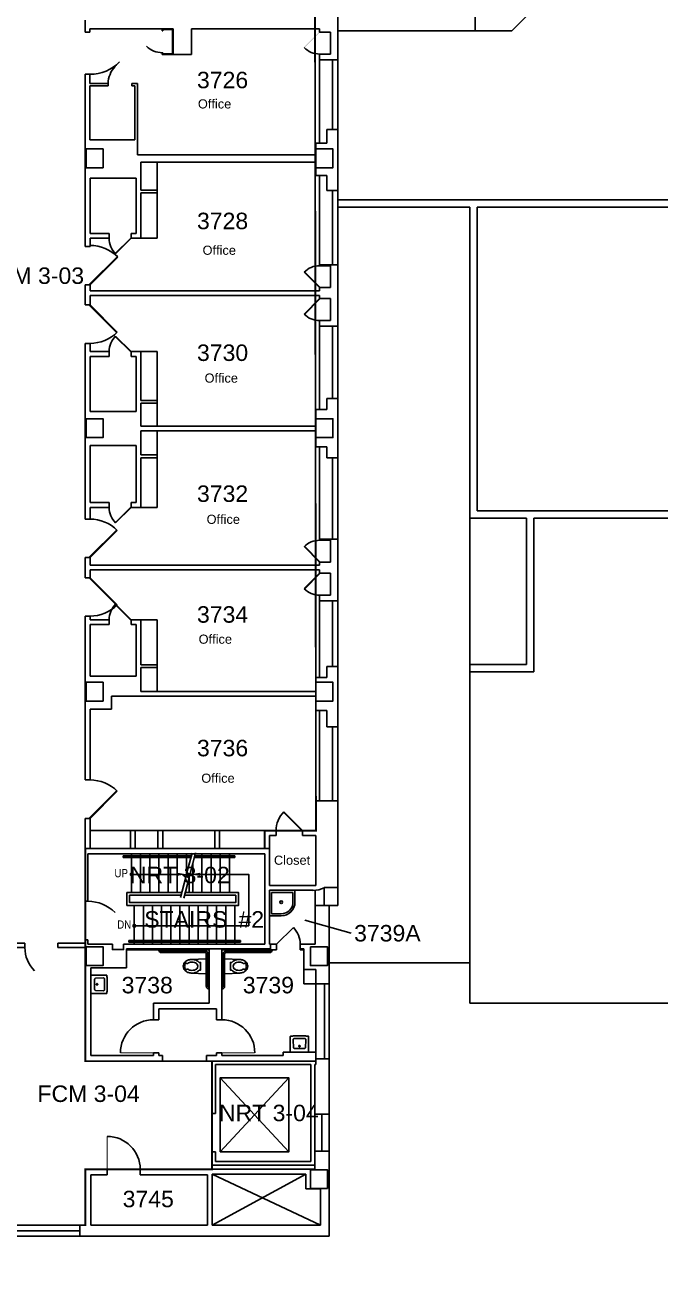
# Model space of a CAD drawing. Extents: x 1081 to 4588, y -1365 to 3210.
# Drawn here: x 1997 to 2691, y 798 to 2158 of the extents above; entities that cross this region are included whole.
import ezdxf

# ---------------------------------------------------------------- set-up
doc = ezdxf.new("R2010")
doc.units = 0
doc.header["$LTSCALE"] = 96
doc.header["$MEASUREMENT"] = 0
doc.layers.get('0').update_dxf_attribs({"linetype": 'CONTINUOUS'})
for name, color, linetype in [('A-ANNO-RNUM', 4, 'CONTINUOUS'), ('A-ANNO-TEXT', 4, 'CONTINUOUS'), ('A-ANNO-TEXT-CTC', 181, 'CONTINUOUS'), ('A-DOOR', 2, 'CONTINUOUS'), ('A-FLOR-CASE', 3, 'CONTINUOUS'), ('A-FLOR-SHFT', 1, 'CONTINUOUS'), ('A-FLOR-STRS', 2, 'CONTINUOUS'), ('A-GLAZ', 2, 'CONTINUOUS'), ('A-P-FIXT', 2, 'CONTINUOUS'), ('A-ROOF-EXST', 8, 'CONTINUOUS'), ('A-WALL-FULL', 6, 'CONTINUOUS'), ('A-WALL-SILL', 1, 'CONTINUOUS'), ('S-COLS', 5, 'CONTINUOUS')]:
    doc.layers.add(name, color=color, linetype=linetype)
doc.layers.add('A-AREA', color=203, linetype='CONTINUOUS', plot=False)
doc.layers.add('DEF', color=31, linetype='CONTINUOUS', plot=False)
doc.styles.add('ARIAL', font='arial.ttf')
doc.styles.get("Standard").update_dxf_attribs({"font": 'arial.ttf'})

# ---------------------------------------------------------------- blocks, each defined once
blk = doc.blocks.new('DOOR-E')
at = {"const_width": 0.001}
blk.add_lwpolyline([(0, 0), (-0.707, 0.707)], dxfattribs=at)
blk.add_arc((0, 0), 1, 135, 180)

msp = doc.modelspace()

# ---------------------------------------------------------------- linework, layer by layer
at = {"layer": 'A-ANNO-TEXT'}
msp.add_line((2163.1, 1230.1), (2114.2, 1230.1), dxfattribs=at)
at = {"layer": 'A-ANNO-TEXT', "const_width": 1.66}
for points in [[(2113.6, 1231.5, 1), (2113.6, 1228.7, 1)], [(2116.5, 1175.3, 1), (2116.5, 1172.4, 1)]]:
    msp.add_lwpolyline(points, format="xyb", close=True, dxfattribs=at)
at = {"layer": 'A-ANNO-TEXT'}
msp.add_lwpolyline([(2188.6, 1230.1), (2241.5, 1230.1), (2241.5, 1173.9), (2117.2, 1173.9)], dxfattribs=at)
for points in [[(2162.5, 1228.4), (2162.5, 1232), (2173.3, 1230.2)], [(2188.6, 1228.3), (2188.6, 1231.9), (2177.8, 1230.1)]]:
    msp.add_solid(points, dxfattribs=at)
at = {"layer": 'A-ANNO-TEXT-CTC'}
msp.add_line((2353.5, 1165.9), (2302.8, 1180.1), dxfattribs=at)
at = {"layer": 'A-AREA', "const_width": 2}
msp.add_lwpolyline([(1711, 2533.3), (1759, 2533.3), (1759, 2539.3), (2063, 2539.3), (2063, 2418.6), (2313.7, 2418.6), (2315, 1277.9), (2258.9, 1277.9), (2258.9, 1258.3), (2063, 1258.3), (2063, 1026), (2201.5, 1026), (2201.5, 907.8), (2063, 907.8), (2063, 846.7), (1911, 846.7), (1911, 798.7), (1711, 798.7), (1711, 2533.3)], dxfattribs=at)
at = {"layer": 'A-DOOR'}
for p, q in [((2112.6, 1925.4), (2095.7, 1908.4)), ((2113, 1925.1), (2096, 1908.1)), ((2067.6, 1874.9), (2098, 1905.4)), ((2068.2, 1874.3), (2098.7, 1904.7)), ((2319, 1871.2), (2302, 1888.2)), ((2319.4, 1871.6), (2302.4, 1888.6)), ((2067.6, 1851.7), (2097.3, 1822)), ((2068.2, 1852.3), (2097.9, 1822.6)), ((2319, 1859.2), (2302, 1842.3)), ((2319.4, 1858.9), (2302.4, 1841.9)), ((2112.6, 1801), (2095.7, 1817.9)), ((2113, 1801.3), (2096, 1818.3)), ((2112.6, 1631.4), (2095.7, 1614.4)), ((2113, 1631.1), (2096, 1614.1)), ((2067.6, 1576.9), (2097.3, 1606.6)), ((2068.2, 1576.3), (2097.9, 1606)), ((2319, 1571.2), (2302, 1588.2)), ((2319.4, 1571.6), (2302.4, 1588.6)), ((2067.6, 1553.7), (2097.3, 1524)), ((2068.2, 1554.3), (2097.9, 1524.6)), ((2319, 1559.2), (2302, 1542.3)), ((2319.4, 1558.9), (2302.4, 1541.9)), ((2112.6, 1508), (2095.7, 1524.9)), ((2113, 1508.3), (2096, 1525.3)), ((2067.6, 1291.9), (2097.3, 1321.6)), ((2068.2, 1291.3), (2097.9, 1321)), ((2299.9, 1277.5), (2279.4, 1298)), ((2300.4, 1277.9), (2279.9, 1298.4)), ((2271.9, 1153.7), (2290.3, 1172.1))]:
    msp.add_line(p, q, dxfattribs=at)
at = {"layer": 'A-DOOR', "const_width": 1}
for points in [[(2137.4, 1035.2), (2101.4, 1035.2)], [(2212.2, 1035.2), (2248.2, 1035.2)], [(2087, 907.8), (2087, 943.8)]]:
    msp.add_lwpolyline(points, dxfattribs=at)
at = {"layer": 'A-DOOR'}
for centre, radius, start, end in [((2113, 1925.1), 24, 180, 225), ((2068.2, 1874.3), 43, 45, 90), ((2319, 1871.2), 24, 90, 135), ((2319, 1859.2), 24, 225, 270), ((2068.2, 1852.3), 42, 270, 315), ((2113, 1801.3), 24, 135, 180), ((2113, 1631.1), 24, 180, 225), ((2068.2, 1576.3), 42, 45, 90), ((2319, 1571.2), 24, 90, 135), ((2319, 1559.2), 24, 225, 270), ((2068.2, 1554.3), 42, 270, 315), ((2113, 1508.3), 24, 135, 180), ((2068.2, 1291.3), 42, 45, 90), ((2300.4, 1277.9), 29, 135, 180), ((2271.9, 1153.7), 26, 0, 45), ((2137.4, 1035.2), 36, 90, 180), ((2212.2, 1035.2), 36, 0, 90), ((2087, 907.8), 36, 0, 90)]:
    msp.add_arc(centre, radius, start, end, dxfattribs=at)
at = {"layer": 'A-FLOR-CASE'}
for p, q in [((2147, 2153.9), (2147, 2151.9)), ((2147.8, 2151.9), (2147, 2151.9)), ((2158.3, 2153.2), (2147.8, 2153.2)), ((2147.8, 2153.2), (2147.8, 2151.9)), ((2158.3, 2126.7), (2158.3, 2153.2)), ((2147, 2127.9), (2147.8, 2127.9)), ((2147, 2127.9), (2147, 2125.9)), ((2147, 2125.9), (2159, 2125.9)), ((2147.8, 2127.9), (2147.8, 2126.7)), ((2147.8, 2126.7), (2158.3, 2126.7)), ((2141.6, 1977.7), (2141.6, 2008.7)), ((2141.6, 1974.7), (2141.6, 1925.1)), ((2141.6, 1925.1), (2123.6, 1925.1)), ((2123.6, 1801.3), (2141.6, 1801.3)), ((2141.6, 1747.9), (2141.6, 1801.3)), ((2141.6, 1744.9), (2141.6, 1719.9)), ((2141.6, 1688.4), (2141.6, 1714.7)), ((2141.6, 1685.4), (2141.6, 1631.1)), ((2123.6, 1631.1), (2141.6, 1631.1)), ((2141.6, 1508.3), (2123.6, 1508.3)), ((2141.6, 1459.2), (2141.6, 1508.3)), ((2141.6, 1456.2), (2141.6, 1429.9)), ((2112.4, 1277.9), (2068.2, 1277.9)), ((2142.4, 1277.9), (2117.6, 1277.9)), ((2204.4, 1277.9), (2147.6, 1277.9)), ((2258.9, 1277.9), (2209.6, 1277.9))]:
    msp.add_line(p, q, dxfattribs=at)
at = {"layer": 'A-FLOR-SHFT'}
for p, q in [((2210.5, 1007.8), (2285.2, 926.8)), ((2210.5, 926.8), (2285.2, 1007.8))]:
    msp.add_line(p, q, dxfattribs=at)
msp.add_lwpolyline([(2210.5, 926.8), (2285.2, 926.8), (2285.2, 1007.8), (2210.5, 1007.8)], close=True, dxfattribs=at)
for points in [[(2303.8, 902.5), (2201.6, 846.7)], [(2201.6, 902.5), (2319.8, 846.7)]]:
    msp.add_lwpolyline(points, dxfattribs=at)
at = {"layer": 'A-FLOR-STRS'}
for p, q in [((2113.4, 1252.4), (2113.4, 1250.4)), ((2123.4, 1252.4), (2123.4, 1250.4)), ((2133.4, 1252.4), (2133.4, 1250.4)), ((2143.4, 1252.4), (2143.4, 1250.4)), ((2153.4, 1252.4), (2153.4, 1250.4)), ((2163.4, 1252.4), (2163.4, 1250.4)), ((2173.4, 1252.4), (2173.4, 1250.4)), ((2190.4, 1252.4), (2190.4, 1250.4)), ((2200.4, 1252.4), (2200.4, 1250.4)), ((2210.4, 1252.4), (2210.4, 1250.4)), ((2220.4, 1252.4), (2220.4, 1250.4)), ((2104.4, 1250.4), (2179, 1250.4)), ((2104.4, 1248.4), (2104.4, 1250.4)), ((2104.4, 1248.4), (2178.4, 1248.4)), ((2113.4, 1248.4), (2113.4, 1210.2)), ((2123.4, 1248.4), (2123.4, 1210.2)), ((2133.4, 1248.4), (2133.4, 1210.2)), ((2143.4, 1248.4), (2143.4, 1210.2)), ((2153.4, 1248.4), (2153.4, 1210.2)), ((2163.4, 1248.4), (2163.4, 1210.2)), ((2173.4, 1248.4), (2173.4, 1229.5)), ((2180.4, 1241.7), (2180.4, 1210.2)), ((2182.1, 1248.4), (2226.4, 1248.4)), ((2182.7, 1250.4), (2226.4, 1250.4)), ((2190.4, 1248.4), (2190.4, 1210.2)), ((2200.4, 1248.4), (2200.4, 1210.2)), ((2210.4, 1248.4), (2210.4, 1210.2)), ((2220.4, 1248.4), (2220.4, 1210.2)), ((2226.4, 1248.4), (2226.4, 1250.4)), ((2176.4, 1228.6), (2176.4, 1210.2)), ((2116.4, 1196.2), (2116.4, 1157.9)), ((2126.4, 1196.2), (2126.4, 1157.9)), ((2136.4, 1196.2), (2136.4, 1157.9)), ((2146.4, 1196.2), (2146.4, 1157.9)), ((2156.4, 1196.2), (2156.4, 1157.9)), ((2166.4, 1196.2), (2166.4, 1157.9)), ((2176.4, 1196.2), (2176.4, 1157.9)), ((2186.4, 1196.2), (2186.4, 1157.9)), ((2196.4, 1196.2), (2196.4, 1157.9)), ((2206.4, 1196.2), (2206.4, 1157.9)), ((2216.4, 1196.2), (2216.4, 1157.9)), ((2226.4, 1196.2), (2226.4, 1157.9)), ((2110.4, 1157.9), (2232.4, 1157.9)), ((2110.4, 1155.9), (2110.4, 1157.9)), ((2232.4, 1155.9), (2232.4, 1157.9)), ((2110.4, 1155.9), (2232.4, 1155.9)), ((2116.4, 1155.9), (2116.4, 1153.9)), ((2126.4, 1155.9), (2126.4, 1153.9)), ((2136.4, 1155.9), (2136.4, 1153.9)), ((2146.4, 1155.9), (2146.4, 1153.9)), ((2156.4, 1155.9), (2156.4, 1153.9)), ((2166.4, 1155.9), (2166.4, 1153.9)), ((2176.4, 1155.9), (2176.4, 1153.9)), ((2186.4, 1155.9), (2186.4, 1153.9)), ((2196.4, 1155.9), (2196.4, 1153.9)), ((2206.4, 1155.9), (2206.4, 1153.9)), ((2216.4, 1155.9), (2216.4, 1153.9)), ((2226.4, 1155.9), (2226.4, 1153.9))]:
    msp.add_line(p, q, dxfattribs=at)
for points in [[(2167.1, 1205), (2172.8, 1227), (2169.8, 1229.2), (2177.2, 1229.9), (2174.1, 1232), (2179.7, 1253.3)], [(2170.5, 1204.2), (2176.3, 1226.2), (2173.2, 1228.3), (2180.7, 1229), (2177.6, 1231.1), (2183.5, 1253.6)], [(2172.1, 1210.2), (2230.4, 1210.2), (2230.4, 1196.2), (2108.4, 1196.2), (2108.4, 1210.2), (2168.4, 1210.2)], [(2171.3, 1207.2), (2227.4, 1207.2), (2227.4, 1199.2), (2111.4, 1199.2), (2111.4, 1207.2), (2167.6, 1207.2)]]:
    msp.add_lwpolyline(points, dxfattribs=at)
at = {"layer": 'A-GLAZ'}
for p, q in [((2333, 2120.3), (2333, 2043.9)), ((2333, 1896.2), (2333, 1977.3)), ((2333, 1829), (2333, 1750.1)), ((2333, 1596.2), (2333, 1685.3)), ((2333, 1529), (2333, 1457.3)), ((2333, 1310.6), (2333, 1391.3)), ((2324, 1215.6), (2324, 1196.1)), ((2324.2, 1110.4), (2324.2, 1028.4)), ((2321.6, 927.7), (2321.6, 967.9)), ((1973, 840.7), (2057, 840.7))]:
    msp.add_line(p, q, dxfattribs=at)
at = {"layer": 'A-P-FIXT'}
for p, q in [((2264.1, 1186.2), (2264.1, 1212.7)), ((2290.6, 1212.7), (2264.1, 1212.7)), ((2292.1, 1199.7), (2292.1, 1211.2)), ((2266.4, 1187.7), (2266.4, 1209.7)), ((2289.1, 1210.4), (2267.1, 1210.4)), ((2289.9, 1199.7), (2289.9, 1209.7)), ((2277.1, 1184.7), (2265.6, 1184.7)), ((2277.1, 1186.9), (2267.1, 1186.9)), ((2143.5, 1147.7), (2143.5, 1147.2)), ((2145, 1147.7), (2143.5, 1147.7)), ((2145, 1147.7), (2145, 1147.7)), ((2146, 1144.7), (2193.8, 1144.7)), ((2149.3, 1146.2), (2146.5, 1146.2)), ((2194.3, 1146.2), (2149.3, 1146.2)), ((2195.2, 1143.2), (2195.2, 1135.3)), ((2196.7, 1136.7), (2196.7, 1143.7)), ((2213.8, 1136.7), (2213.8, 1143.7)), ((2215.2, 1143.2), (2215.2, 1135.3)), ((2216.2, 1146.2), (2261.2, 1146.2)), ((2264.5, 1144.7), (2216.7, 1144.7)), ((2261.2, 1146.2), (2264, 1146.2)), ((2265.5, 1147.7), (2267, 1147.7)), ((2265.5, 1147.7), (2265.5, 1147.7)), ((2267, 1147.7), (2267, 1147.2)), ((2171.9, 1133.9), (2171.9, 1133.9)), ((2174.7, 1132.8), (2174.7, 1132.8)), ((2178.4, 1137.1), (2195.2, 1137.9)), ((2195.2, 1137.9), (2195.2, 1121.4)), ((2195.2, 1135.3), (2195.2, 1107.5)), ((2196.7, 1108), (2196.7, 1136.7)), ((2213.8, 1108), (2213.8, 1136.7)), ((2215.2, 1137.9), (2215.2, 1121.4)), ((2232.1, 1137.1), (2215.2, 1137.9)), ((2215.2, 1135.3), (2215.2, 1107.5)), ((2235.8, 1132.8), (2235.8, 1132.8)), ((2238.6, 1133.9), (2238.6, 1133.9)), ((2069, 1100.4), (2069, 1119.4)), ((2069.5, 1119.9), (2086, 1119.9)), ((2082.4, 1117), (2074.2, 1116.5)), ((2171.9, 1125.5), (2171.9, 1125.5)), ((2174.7, 1126.6), (2174.7, 1126.6)), ((2178.4, 1122.2), (2195.2, 1121.4)), ((2232.1, 1122.2), (2215.2, 1121.4)), ((2235.8, 1126.6), (2235.8, 1126.6)), ((2238.6, 1125.5), (2238.6, 1125.5)), ((2073.2, 1104.3), (2073.2, 1115.5)), ((2082.4, 1102.9), (2074.2, 1103.3)), ((2084, 1104.4), (2084, 1115.5)), ((2197.8, 1104.9), (2198.2, 1104.9)), ((2198.2, 1106.4), (2198.2, 1106.4)), ((2198.2, 1104.9), (2198.2, 1106.4)), ((2212.2, 1106.4), (2212.2, 1106.4)), ((2212.2, 1104.9), (2212.2, 1106.4)), ((2212.7, 1104.9), (2212.2, 1104.9)), ((2086, 1099.9), (2069.5, 1099.9)), ((2287, 1036.2), (2287, 1052.7)), ((2290, 1049.1), (2290.4, 1040.9)), ((2302.5, 1050.7), (2291.5, 1050.7)), ((2304, 1049.1), (2303.6, 1040.9)), ((2307, 1052.7), (2307, 1036.2)), ((2306.5, 1035.7), (2287.5, 1035.7)), ((2302.6, 1039.9), (2291.4, 1039.9))]:
    msp.add_line(p, q, dxfattribs=at)
for points in [[(2186, 1129.7, 0.17747), (2185.1, 1132, 0.066386), (2184.3, 1132.8, 0.085426), (2182.3, 1133.8, 0.074934), (2179.5, 1134.2, 0.074934), (2176.7, 1133.8, 0.08035), (2174.9, 1132.8, -0.238976), (2174.4, 1132.8), (2172.2, 1133.5, -0.549653), (2172, 1134.3)], [(2186, 1129.7, -0.17412), (2185.1, 1127.4, -0.066386), (2184.3, 1126.6, -0.085426), (2182.3, 1125.6, -0.074934), (2179.5, 1125.2, -0.074934), (2176.7, 1125.6, -0.08035), (2174.9, 1126.5, 0.238976), (2174.4, 1126.6), (2172.2, 1125.9, 0.549653), (2172, 1125)], [(2179.5, 1137.2, -0.074934), (2183.2, 1136.6, -0.085426), (2186, 1135.2, -0.066386), (2187.5, 1133.8), (2189, 1133.8), (2189, 1129.7)], [(2179.5, 1122.2, 0.074934), (2183.2, 1122.7, 0.085426), (2186, 1124.2, 0.066386), (2187.5, 1125.6), (2189, 1125.6), (2189, 1129.7)], [(2231, 1137.2, 0.074934), (2227.3, 1136.6, 0.085426), (2224.5, 1135.2, 0.066386), (2223, 1133.8), (2221.5, 1133.8), (2221.5, 1129.7)], [(2231, 1122.2, -0.074934), (2227.3, 1122.7, -0.085426), (2224.5, 1124.2, -0.066386), (2223, 1125.6), (2221.5, 1125.6), (2221.5, 1129.7)], [(2224.5, 1129.7, -0.17747), (2225.4, 1132, -0.066386), (2226.2, 1132.8, -0.085426), (2228.2, 1133.8, -0.074934), (2231, 1134.2, -0.074934), (2233.8, 1133.8, -0.08035), (2235.6, 1132.8, 0.238976), (2236.1, 1132.8), (2238.3, 1133.5, 0.549653), (2238.5, 1134.3)], [(2224.5, 1129.7, 0.17412), (2225.4, 1127.4, 0.066386), (2226.2, 1126.6, 0.085426), (2228.2, 1125.6, 0.074934), (2231, 1125.2, 0.074934), (2233.8, 1125.6, 0.08035), (2235.6, 1126.5, -0.238976), (2236.1, 1126.6), (2238.3, 1125.9, -0.549653), (2238.5, 1125)], [(2069.5, 1119.9, 0.065543), (2069.4, 1119.9, 0.087946), (2069.2, 1119.8, 0.043207), (2069.2, 1119.8, 0.043207), (2069.1, 1119.7, 0.087946), (2069, 1119.6, 0.065543), (2069, 1119.4)], [(2074.2, 1116.5, 0.063221), (2073.9, 1116.4, 0.085725), (2073.7, 1116.3, 0.040781), (2073.5, 1116.2, 0.040781), (2073.4, 1116, 0.085725), (2073.3, 1115.8, 0.063221), (2073.2, 1115.5)], [(2084, 1115.5, 0.050866), (2084, 1115.8, 0.073218), (2083.9, 1116, 0.028563), (2083.7, 1116.4, 0.050866), (2083.5, 1116.5, 0.050866), (2083.4, 1116.7, 0.028563), (2083, 1116.9, 0.073218), (2082.8, 1116.9, 0.050866), (2082.4, 1117)], [(2086.5, 1119.5, 0.061553), (2086.5, 1119.6, 0.084107), (2086.5, 1119.7, 0.039062), (2086.4, 1119.8, 0.039062), (2086.3, 1119.9, 0.084107), (2086.2, 1119.9, 0.061553), (2086, 1119.9)], [(2086.5, 1100.4, 0.007949), (2086.9, 1104.5, 0.014949), (2086.9, 1106.7, 0.000949), (2087, 1109.9, 0.000949), (2086.9, 1113.1, 0.014949), (2086.9, 1115.3, 0.007949), (2086.5, 1119.5)], [(2073.2, 1104.3, 0.063221), (2073.3, 1104, 0.085725), (2073.4, 1103.8, 0.040781), (2073.5, 1103.7, 0.040781), (2073.7, 1103.5, 0.085725), (2073.9, 1103.4, 0.063221), (2074.2, 1103.3)], [(2082.4, 1102.9, 0.050866), (2082.8, 1102.9, 0.073218), (2083, 1103, 0.028563), (2083.4, 1103.2, 0.050866), (2083.5, 1103.3, 0.050866), (2083.7, 1103.5, 0.028563), (2083.9, 1103.8, 0.073218), (2084, 1104, 0.050866), (2084, 1104.4)], [(2069, 1100.4, 0.065543), (2069, 1100.3, 0.087946), (2069.1, 1100.2, 0.043207), (2069.2, 1100.1, 0.043207), (2069.2, 1100, 0.087946), (2069.4, 1099.9, 0.065543), (2069.5, 1099.9)], [(2086, 1099.9, 0.061553), (2086.2, 1099.9, 0.084107), (2086.3, 1100, 0.039062), (2086.4, 1100, 0.039062), (2086.5, 1100.1, 0.084107), (2086.5, 1100.2, 0.061553), (2086.5, 1100.4)], [(2287.5, 1053.2, 0.061553), (2287.3, 1053.2, 0.084107), (2287.2, 1053.1, 0.039062), (2287.1, 1053.1, 0.039062), (2287.1, 1053, 0.084107), (2287, 1052.9, 0.061553), (2287, 1052.7)], [(2306.5, 1053.2, 0.007949), (2302.4, 1053.6, 0.014949), (2300.2, 1053.6, 0.000949), (2297, 1053.6, 0.000949), (2293.8, 1053.6, 0.014949), (2291.6, 1053.6, 0.007949), (2287.5, 1053.2)], [(2291.5, 1050.7, 0.050866), (2291.1, 1050.6, 0.073218), (2290.9, 1050.6, 0.028563), (2290.5, 1050.4, 0.050866), (2290.4, 1050.2, 0.050866), (2290.2, 1050, 0.028563), (2290.1, 1049.7, 0.073218), (2290, 1049.5, 0.050866), (2290, 1049.1)], [(2304, 1049.1, 0.050866), (2304, 1049.5, 0.073218), (2303.9, 1049.7, 0.028563), (2303.8, 1050, 0.050866), (2303.6, 1050.2, 0.050866), (2303.5, 1050.4, 0.028563), (2303.1, 1050.6, 0.073218), (2302.9, 1050.6, 0.050866), (2302.5, 1050.7)], [(2307, 1052.7, 0.061553), (2307, 1052.9, 0.084107), (2306.9, 1053, 0.039062), (2306.9, 1053.1, 0.039062), (2306.8, 1053.1, 0.084107), (2306.7, 1053.2, 0.061553), (2306.5, 1053.2)], [(2287, 1036.2, 0.065543), (2287, 1036, 0.087946), (2287.1, 1035.9, 0.043207), (2287.2, 1035.8, 0.043207), (2287.2, 1035.8, 0.087946), (2287.4, 1035.7, 0.065543), (2287.5, 1035.7)], [(2290.4, 1040.9, 0.063221), (2290.5, 1040.6, 0.085725), (2290.6, 1040.4, 0.040781), (2290.7, 1040.2, 0.040781), (2290.9, 1040.1, 0.085725), (2291.1, 1040, 0.063221), (2291.4, 1039.9)], [(2302.6, 1039.9, 0.063221), (2302.9, 1040, 0.085725), (2303.1, 1040.1, 0.040781), (2303.3, 1040.2, 0.040781), (2303.4, 1040.4, 0.085725), (2303.5, 1040.6, 0.063221), (2303.6, 1040.9)], [(2306.5, 1035.7, 0.065543), (2306.6, 1035.7, 0.087946), (2306.8, 1035.8, 0.043207), (2306.8, 1035.8, 0.043207), (2306.9, 1035.9, 0.087946), (2307, 1036, 0.065543), (2307, 1036.2)]]:
    msp.add_lwpolyline(points, format="xyb", dxfattribs=at)
for points in [[(2076, 1110.6, -0.043661), (2076.1, 1110.6, -0.043661), (2076.2, 1110.5, -0.043661), (2076.3, 1110.4, -0.043661), (2076.4, 1110.3, -0.043661), (2076.5, 1110.2, -0.043661), (2076.5, 1110, -0.043661), (2076.5, 1109.9, -0.043661), (2076.5, 1109.8, -0.043661), (2076.5, 1109.7, -0.043661), (2076.4, 1109.5, -0.043661), (2076.3, 1109.4, -0.043661), (2076.2, 1109.3, -0.043661), (2076.1, 1109.3, -0.043661), (2076, 1109.2, -0.043661), (2075.9, 1109.2, -0.043661), (2075.8, 1109.2, -0.043661), (2075.6, 1109.2, -0.043661), (2075.5, 1109.2, -0.043661), (2075.4, 1109.3, -0.043661), (2075.3, 1109.3, -0.043661), (2075.2, 1109.4, -0.043661), (2075.1, 1109.5, -0.043661), (2075, 1109.7, -0.043661), (2075, 1109.8, -0.043661), (2075, 1109.9, -0.043661), (2075, 1110, -0.043661), (2075, 1110.2, -0.043661), (2075.1, 1110.3, -0.043661), (2075.2, 1110.4, -0.043661), (2075.3, 1110.5, -0.043661), (2075.4, 1110.6, -0.043661), (2075.5, 1110.6, -0.043661), (2075.6, 1110.7, -0.043661), (2075.8, 1110.7, -0.043661), (2075.9, 1110.7, -0.043661)], [(2296.3, 1042.7, -0.043661), (2296.4, 1042.8, -0.043661), (2296.4, 1042.9, -0.043661), (2296.5, 1043, -0.043661), (2296.6, 1043.1, -0.043661), (2296.7, 1043.1, -0.043661), (2296.9, 1043.2, -0.043661), (2297, 1043.2, -0.043661), (2297.1, 1043.2, -0.043661), (2297.3, 1043.1, -0.043661), (2297.4, 1043.1, -0.043661), (2297.5, 1043, -0.043661), (2297.6, 1042.9, -0.043661), (2297.6, 1042.8, -0.043661), (2297.7, 1042.7, -0.043661), (2297.7, 1042.6, -0.043661), (2297.8, 1042.4, -0.043661), (2297.7, 1042.3, -0.043661), (2297.7, 1042.2, -0.043661), (2297.6, 1042.1, -0.043661), (2297.6, 1042, -0.043661), (2297.5, 1041.9, -0.043661), (2297.4, 1041.8, -0.043661), (2297.3, 1041.7, -0.043661), (2297.1, 1041.7, -0.043661), (2297, 1041.7, -0.043661), (2296.9, 1041.7, -0.043661), (2296.7, 1041.7, -0.043661), (2296.6, 1041.8, -0.043661), (2296.5, 1041.9, -0.043661), (2296.4, 1042, -0.043661), (2296.4, 1042.1, -0.043661), (2296.3, 1042.2, -0.043661), (2296.3, 1042.3, -0.043661), (2296.2, 1042.4, -0.043661), (2296.3, 1042.6, -0.043661)]]:
    msp.add_lwpolyline(points, format="xyb", close=True, dxfattribs=at)
for points in [[(2198.2, 1106.4), (2198.2, 1104.9)], [(2212.2, 1106.4), (2212.2, 1104.9)]]:
    msp.add_lwpolyline(points, dxfattribs=at)
msp.add_circle((2277.1, 1199.7), 1.5, dxfattribs=at)
for centre, radius, start, end in [((2290.6, 1211.2), 1.5, 0, 90), ((2267.1, 1209.7), 0.75, 90, 180), ((2277.1, 1199.7), 15, 270, 0), ((2277.1, 1199.7), 12.8, 270, 0), ((2289.1, 1209.7), 0.75, 0, 90), ((2265.6, 1186.2), 1.5, 180, 270), ((2267.1, 1187.7), 0.75, 180, 270), ((2146, 1147.2), 2.5, 180, 270), ((2146.5, 1147.7), 1.5, 180, 270), ((2193.8, 1143.2), 1.5, 359.9992, 90.0008), ((2194.2, 1143.7), 2.5, 359.9998, 90.0002), ((2216.3, 1143.7), 2.5, 89.9998, 180.0002), ((2216.7, 1143.2), 1.5, 89.9992, 180.0008), ((2264, 1147.7), 1.5, 270, 0), ((2264.5, 1147.2), 2.5, 270, 0), ((2176.3, 1129.7), 6.29, 132.5207, 227.0085), ((2176.3, 1129.7), 4.82, 132.5207, 227.0085), ((2177.4, 1129.2), 7.42, 126.6725, 136.5742), ((2178.7, 1127.5), 9.55, 107.1416, 126.6725), ((2179.5, 1124.8), 12.4, 90, 107.1416), ((2180.8, 1120.4), 16.8, 90, 95.1954), ((2229.7, 1120.4), 16.8, 84.8046, 90), ((2231, 1124.8), 12.4, 72.8584, 90), ((2231.8, 1127.5), 9.55, 53.3275, 72.8584), ((2233.1, 1129.2), 7.42, 43.4258, 53.3275), ((2234.2, 1129.7), 4.82, 312.9915, 47.4793), ((2234.2, 1129.7), 6.29, 312.9915, 47.4793), ((2177.4, 1130.1), 7.42, 223.4258, 233.3275), ((2178.7, 1131.9), 9.55, 233.3275, 252.8584), ((2179.5, 1134.6), 12.4, 252.8584, 270), ((2180.8, 1138.9), 16.8, 264.8046, 270), ((2229.7, 1138.9), 16.8, 270, 275.1954), ((2231, 1134.6), 12.4, 270, 287.1416), ((2231.8, 1131.9), 9.55, 287.1416, 306.6725), ((2233.1, 1130.1), 7.42, 306.6725, 316.5742), ((2197.8, 1107.4), 2.5, 178.916, 269.9927), ((2198.2, 1107.9), 1.5, 178.2125, 269.9803), ((2212.2, 1107.9), 1.5, 270.0197, 1.7875), ((2212.7, 1107.4), 2.5, 270.0073, 1.084)]:
    msp.add_arc(centre, radius, start, end, dxfattribs=at)
at = {"layer": 'A-ROOF-EXST'}
for p, q in [((2489, 2559.3), (2489, 2151.9)), ((2600.9, 2223.9), (2528.9, 2151.9)), ((2528.9, 2151.9), (2339, 2151.9)), ((2749, 1967.3), (2339, 1967.3)), ((2483, 1959.3), (2339, 1959.3)), ((2483, 1959.3), (2483, 1089.3)), ((2749, 1959.3), (2491, 1959.3)), ((2491, 1959.3), (2491, 1627.3)), ((2545, 1619.3), (2483, 1619.3)), ((2749, 1627.3), (2491, 1627.3)), ((2545, 1619.3), (2545, 1459.3)), ((2553, 1619.3), (2553, 1451.3)), ((2909, 1619.3), (2553, 1619.3)), ((2545, 1459.3), (2483, 1459.3)), ((2553, 1451.3), (2483, 1451.3)), ((2483, 1133.3), (2329.5, 1133.3)), ((3461, 1089.3), (2483, 1089.3))]:
    msp.add_line(p, q, dxfattribs=at)
at = {"layer": 'A-WALL-FULL'}
for p, q in [((2339, 2188.5), (2339, 2120.3)), ((2063, 2163.6), (2063, 2150.4)), ((2063, 2150.4), (2068, 2150.4)), ((2159, 2153.9), (2068, 2153.9)), ((2068, 2153.9), (2068, 2150.4)), ((2159, 2153.9), (2159, 2125.9)), ((2319, 2153.9), (2178.9, 2153.9)), ((2178.9, 2125.9), (2178.9, 2153.9)), ((2319, 2153.9), (2319, 2150.5)), ((2319, 2150.5), (2331, 2150.5)), ((2331, 2150.5), (2331, 2126.5)), ((2159, 2125.9), (2178.9, 2125.9)), ((2319, 2126.5), (2319, 2120.3)), ((2331, 2126.5), (2319, 2126.5)), ((2319, 2120.3), (2339, 2120.3)), ((2063, 2104.4), (2068, 2104.4)), ((2063, 2083.1), (2063, 2104.4)), ((2068, 2104.4), (2068, 2094.3)), ((2063, 2017.7), (2063, 2083.1)), ((2088, 2094.3), (2068, 2094.3)), ((2088, 2091.6), (2068, 2091.6)), ((2068, 2091.6), (2068, 2083.1)), ((2068, 2083.1), (2068, 2032.7)), ((2088, 2094.3), (2088, 2091.6)), ((2114, 2094.3), (2114, 2091.6)), ((2120, 2094.3), (2114, 2094.3)), ((2117.2, 2091.6), (2114, 2091.6)), ((2117.2, 2091.6), (2117.2, 2032.7)), ((2120, 2094.3), (2120, 2016.3)), ((2327, 2043.9), (2339, 2043.9)), ((2327, 2029.1), (2327, 2043.9)), ((2339, 1993.7), (2339, 2043.9)), ((2117.2, 2032.7), (2068, 2032.7)), ((2327, 2029.1), (2315, 2029.1)), ((2315, 2029.1), (2315, 2016.3)), ((2063, 2017.7), (2063, 1916.3)), ((2315, 2016.3), (2120, 2016.3)), ((2315, 2008.2), (2123.6, 2008.2)), ((2123.6, 2008.2), (2123.6, 1977.7)), ((2315, 1993.7), (2315, 2008.2)), ((2068.2, 1990.7), (2068.2, 1930.3)), ((2068.2, 1990.7), (2118.4, 1990.7)), ((2068.2, 1990.7), (2068.2, 1930.3)), ((2118.4, 1990.7), (2118.4, 1930.3)), ((2327, 1993.7), (2315, 1993.7)), ((2327, 1977.3), (2327, 1993.7)), ((2339, 1993.7), (2339, 1977.3)), ((2123.6, 1977.7), (2141.6, 1977.7)), ((2123.6, 1974.7), (2123.6, 1925.1)), ((2123.6, 1974.7), (2141.6, 1974.7)), ((2141.6, 1974.7), (2141.6, 1977.7)), ((2327, 1977.3), (2339, 1977.3)), ((2089, 1930.3), (2068.2, 1930.3)), ((2089, 1925.1), (2068.2, 1925.1)), ((2068.2, 1925.1), (2068.2, 1917.3)), ((2068.2, 1925.1), (2068.2, 1916.3)), ((2089, 1930.3), (2089, 1925.1)), ((2113, 1930.3), (2113, 1925.1)), ((2118.4, 1930.3), (2113, 1930.3)), ((2123.6, 1925.1), (2113, 1925.1)), ((2063, 1916.3), (2068.2, 1916.3)), ((2319, 1896.2), (2339, 1896.2)), ((2339, 1896.2), (2339, 1829)), ((2063, 1874.3), (2063, 1852.3)), ((2063, 1874.3), (2068.2, 1874.3)), ((2068.2, 1874.3), (2068.2, 1867.9)), ((2319, 1867.9), (2068.2, 1867.9)), ((2319, 1867.9), (2319, 1871.2)), ((2319, 1871.2), (2331, 1871.2)), ((2063, 1852.3), (2068.2, 1852.3)), ((2319, 1862.7), (2068.2, 1862.7)), ((2068.2, 1862.7), (2068.2, 1852.3)), ((2319, 1862.7), (2319, 1859.2)), ((2319, 1859.2), (2331, 1859.2)), ((2331, 1859.2), (2331, 1835.2)), ((2319, 1835.2), (2319, 1829)), ((2331, 1835.2), (2319, 1835.2)), ((2319, 1829), (2339, 1829)), ((2063, 1810.3), (2068.2, 1810.3)), ((2063, 1810.3), (2063, 1618.3)), ((2068.2, 1810.3), (2068.2, 1801.3)), ((2089, 1801.3), (2068.2, 1801.3)), ((2089, 1796.1), (2068.2, 1796.1)), ((2068.2, 1796.1), (2068.2, 1735.7)), ((2089, 1801.3), (2089, 1796.1)), ((2123.6, 1801.3), (2113, 1801.3)), ((2113, 1801.3), (2113, 1796.1)), ((2118.4, 1796.1), (2113, 1796.1)), ((2118.4, 1735.7), (2118.4, 1796.1)), ((2123.6, 1747.9), (2123.6, 1801.3)), ((2123.6, 1747.9), (2141.6, 1747.9)), ((2123.6, 1719.9), (2123.6, 1744.9)), ((2123.6, 1744.9), (2141.6, 1744.9)), ((2141.6, 1747.9), (2141.6, 1744.9)), ((2327, 1738.1), (2327, 1750.1)), ((2327, 1750.1), (2327, 1738.1)), ((2327, 1750.1), (2339, 1750.1)), ((2339, 1750.1), (2339, 1685.3)), ((2068.2, 1735.7), (2118.4, 1735.7)), ((2315, 1738.1), (2327, 1738.1)), ((2315, 1738.1), (2315, 1719.9)), ((2315, 1719.9), (2123.6, 1719.9)), ((2315, 1714.7), (2123.6, 1714.7)), ((2123.6, 1714.7), (2123.6, 1688.4)), ((2315, 1697.3), (2315, 1714.7)), ((2068.2, 1698.7), (2068.2, 1636.3)), ((2068.2, 1698.7), (2118.4, 1698.7)), ((2118.4, 1698.7), (2118.4, 1636.3)), ((2123.6, 1688.4), (2141.6, 1688.4)), ((2141.6, 1685.4), (2141.6, 1688.4)), ((2315, 1697.3), (2327, 1697.3)), ((2327, 1685.3), (2327, 1697.3)), ((2123.6, 1685.4), (2123.6, 1631.1)), ((2123.6, 1685.4), (2141.6, 1685.4)), ((2327, 1685.3), (2339, 1685.3)), ((2089, 1636.3), (2068.2, 1636.3)), ((2089, 1636.3), (2089, 1631.1)), ((2118.4, 1636.3), (2113, 1636.3)), ((2113, 1636.3), (2113, 1631.1)), ((2089, 1631.1), (2068.2, 1631.1)), ((2068.2, 1631.1), (2068.2, 1618.3)), ((2123.6, 1631.1), (2113, 1631.1)), ((2063, 1618.3), (2068.2, 1618.3)), ((2319, 1596.2), (2339, 1596.2)), ((2339, 1596.2), (2339, 1529)), ((2063, 1576.3), (2063, 1554.3)), ((2063, 1576.3), (2068.2, 1576.3)), ((2068.2, 1576.3), (2068.2, 1567.9)), ((2319, 1567.9), (2068.2, 1567.9)), ((2319, 1567.9), (2319, 1571.2)), ((2319, 1571.2), (2331, 1571.2)), ((2063, 1554.3), (2068.2, 1554.3)), ((2319, 1562.7), (2068.2, 1562.7)), ((2068.2, 1562.7), (2068.2, 1554.3)), ((2319, 1562.7), (2319, 1559.2)), ((2319, 1559.2), (2331, 1559.2)), ((2331, 1559.2), (2331, 1535.2)), ((2319, 1535.2), (2319, 1529)), ((2331, 1535.2), (2319, 1535.2)), ((2319, 1529), (2339, 1529)), ((2063, 1512.3), (2068.2, 1512.3)), ((2063, 1512.3), (2063, 1333.3)), ((2068.2, 1512.3), (2068.2, 1508.3)), ((2089, 1508.3), (2068.2, 1508.3)), ((2089, 1503.1), (2068.2, 1503.1)), ((2068.2, 1503.1), (2068.2, 1446.7)), ((2089, 1508.3), (2089, 1503.1)), ((2113, 1508.3), (2113, 1503.1)), ((2123.6, 1508.3), (2113, 1508.3)), ((2118.4, 1503.1), (2113, 1503.1)), ((2118.4, 1446.7), (2118.4, 1503.1)), ((2123.6, 1459.2), (2123.6, 1508.3)), ((2123.6, 1459.2), (2141.6, 1459.2)), ((2123.6, 1429.9), (2123.6, 1456.2)), ((2123.6, 1456.2), (2141.6, 1456.2)), ((2141.6, 1459.2), (2141.6, 1456.2)), ((2327, 1445.3), (2327, 1457.3)), ((2327, 1457.3), (2339, 1457.3)), ((2339, 1457.3), (2339, 1391.3)), ((2068.2, 1446.7), (2118.4, 1446.7)), ((2315, 1445.3), (2327, 1445.3)), ((2315, 1445.3), (2315, 1429.9)), ((2315, 1429.9), (2123.6, 1429.9)), ((2315, 1424.7), (2091.6, 1424.7)), ((2091.6, 1410.7), (2091.6, 1424.7)), ((2315, 1409.3), (2315, 1424.7)), ((2068.2, 1410.7), (2068.2, 1333.3)), ((2091.6, 1410.7), (2068.2, 1410.7)), ((2315, 1409.3), (2327, 1409.3)), ((2327, 1409.3), (2327, 1391.3)), ((2327, 1391.3), (2339, 1391.3)), ((2063, 1333.3), (2068.2, 1333.3)), ((2315, 1310.6), (2339, 1310.6)), ((2315, 1277.9), (2315, 1310.6)), ((2339, 1215.6), (2339, 1310.6)), ((2063, 1291.3), (2068.2, 1291.3)), ((2063, 1291.3), (2063, 1200.7)), ((2068.2, 1291.3), (2068.2, 1258.3)), ((2112.4, 1277.9), (2112.4, 1258.3)), ((2117.6, 1277.9), (2112.4, 1277.9)), ((2117.6, 1277.9), (2117.6, 1258.3)), ((2142.4, 1277.9), (2142.4, 1258.3)), ((2147.6, 1277.9), (2142.4, 1277.9)), ((2147.6, 1277.9), (2147.6, 1258.3)), ((2204.4, 1277.9), (2204.4, 1258.3)), ((2209.6, 1277.9), (2204.4, 1277.9)), ((2209.6, 1277.9), (2209.6, 1258.3)), ((2258.9, 1277.9), (2258.9, 1258.3)), ((2271.5, 1277.9), (2258.9, 1277.9)), ((2264.1, 1272.7), (2264.1, 1217.9)), ((2271.5, 1272.7), (2264.1, 1272.7)), ((2271.5, 1277.9), (2271.5, 1272.7)), ((2315, 1277.9), (2300.4, 1277.9)), ((2300.4, 1277.9), (2300.4, 1272.7)), ((2315, 1272.7), (2300.4, 1272.7)), ((2315, 1217.9), (2315, 1272.7)), ((2065.8, 1252.7), (2065.8, 1200.7)), ((2259.1, 1252.7), (2065.8, 1252.7)), ((2112.4, 1258.3), (2068.2, 1258.3)), ((2142.4, 1258.3), (2117.6, 1258.3)), ((2204.4, 1258.3), (2147.6, 1258.3)), ((2263.8, 1258.3), (2209.6, 1258.3)), ((2259.1, 1252.7), (2259.1, 1153.7)), ((2315, 1217.9), (2264.1, 1217.9)), ((2264.1, 1212.7), (2264.1, 1153.7)), ((2311.8, 1212.7), (2264.1, 1212.7)), ((2324, 1215.6), (2339, 1215.6)), ((2324, 1215.6), (2339, 1215.6)), ((2063, 1200.7), (2065.8, 1200.7)), ((2314.1, 1196.2), (2314.1, 1153.7)), ((2314.1, 1196.1), (2339, 1196.1)), ((2329.5, 1110.4), (2329.5, 1196.1)), ((2063, 1158.7), (2065.8, 1158.7)), ((2063, 1155.1), (2063, 1158.7)), ((2065.8, 1153.7), (2065.8, 1158.7)), ((1997, 1155.1), (1967, 1155.1)), ((1997, 1150.1), (1967, 1150.1)), ((1997, 1155.1), (1997, 1150.1)), ((2033, 1155.1), (2033, 1150.1)), ((2063, 1155.1), (2033, 1155.1)), ((2063, 1150.1), (2033, 1150.1)), ((2063, 1150.1), (2063, 1026)), ((2107.9, 1148.7), (2107.9, 1127.9)), ((2265.5, 1148.7), (2107.9, 1148.7)), ((2107.9, 1147.7), (2198.2, 1147.7)), ((2198.2, 1147.7), (2198.2, 1089.2)), ((2212.2, 1071.2), (2212.2, 1147.7)), ((2212.2, 1147.7), (2271.9, 1147.7)), ((2265.5, 1153.7), (2264.1, 1153.7)), ((2265.5, 1148.7), (2265.5, 1153.7)), ((2265.5, 1153.7), (2271.9, 1153.7)), ((2271.9, 1153.7), (2271.9, 1147.7)), ((2314.1, 1153.7), (2297.8, 1153.7)), ((2297.8, 1148.7), (2297.8, 1153.7)), ((2301.8, 1148.7), (2297.8, 1148.7)), ((2297.8, 1148.7), (2297.8, 1147.7)), ((2297.8, 1147.7), (2301.8, 1147.7)), ((2301.8, 1126.1), (2301.8, 1148.7)), ((2107.9, 1127.9), (2069, 1127.9)), ((2069, 1127.9), (2069, 1032)), ((2301.8, 1126.1), (2315, 1126.1)), ((2301.8, 1126.1), (2301.8, 1110.4)), ((2315, 1110.4), (2315, 1126.1)), ((2301.8, 1110.4), (2315, 1110.4)), ((2329.5, 1110.4), (2315, 1110.4)), ((2198.2, 1089.2), (2137.4, 1089.2)), ((2137.4, 1089.2), (2137.4, 1071.2)), ((2212.2, 1089.2), (2212.2, 1089.2)), ((2143.4, 1071.2), (2143.4, 1083.2)), ((2143.4, 1083.2), (2206.2, 1083.2)), ((2206.2, 1083.2), (2206.2, 1071.2)), ((2137.4, 1071.2), (2143.4, 1071.2)), ((2206.2, 1071.2), (2212.2, 1071.2)), ((2143.4, 1035.2), (2137.4, 1035.2)), ((2137.4, 1035.2), (2137.4, 1032)), ((2143.4, 1032), (2143.4, 1035.2)), ((2206.2, 1032), (2206.2, 1035.2)), ((2206.2, 1035.2), (2212.2, 1035.2)), ((2212.2, 1035.2), (2212.2, 1032)), ((2279, 1035.7), (2315, 1035.7)), ((2279, 1035.7), (2279, 1032)), ((2315, 1035.7), (2315, 1028.4)), ((2063, 1026), (2147.4, 1026)), ((2137.4, 1032), (2069, 1032)), ((2143.4, 1032), (2147.4, 1032)), ((2147.4, 1032), (2147.4, 1026)), ((2206.2, 1032), (2195.4, 1032)), ((2195.4, 1032), (2195.4, 1026)), ((2315, 1026), (2195.4, 1026)), ((2201.5, 1026), (2201.5, 968.8)), ((2205.2, 1022.3), (2309.5, 1022.3)), ((2205.2, 1022.3), (2205.2, 968.8)), ((2279, 1032), (2212.2, 1032)), ((2309.5, 1022.3), (2309.5, 916.3)), ((2313.7, 1022.2), (2313.7, 967.9)), ((2313.7, 1022.2), (2315, 1022.2)), ((2329.5, 1028.4), (2315, 1028.4)), ((2315, 1028.4), (2315, 1022.2)), ((2329.5, 967.9), (2329.5, 1028.4)), ((2205.2, 968.8), (2201.5, 968.8)), ((2329.5, 967.9), (2313.7, 967.9)), ((2201.5, 926.8), (2201.5, 912.5)), ((2205.2, 926.8), (2201.5, 926.8)), ((2205.2, 926.8), (2205.2, 916.3)), ((2313.7, 907.8), (2313.7, 927.7)), ((2329.5, 927.7), (2313.7, 927.7)), ((2329.5, 834.7), (2329.5, 927.7)), ((2201.5, 912.5), (2313.7, 912.5)), ((2201.5, 912.5), (2201.5, 907.8)), ((2205.2, 916.3), (2309.5, 916.3)), ((2063, 846.7), (2063, 907.8)), ((2087, 907.8), (2063, 907.8)), ((2063, 846.7), (2063, 907.8)), ((2087, 907.8), (2063, 907.8)), ((2087, 907.8), (2063, 907.8)), ((2069, 846.7), (2069, 901.8)), ((2087, 901.8), (2069, 901.8)), ((2087, 901.8), (2087, 907.8)), ((2123, 901.8), (2123, 907.8)), ((2123, 907.8), (2313.7, 907.8)), ((2123, 901.8), (2196.4, 901.8)), ((2196.4, 901.8), (2196.4, 846.7)), ((2303.8, 902.5), (2201.6, 902.5)), ((2201.6, 902.5), (2201.6, 846.7)), ((2303.8, 886.5), (2303.8, 902.5)), ((2319.8, 886.5), (2303.8, 886.5)), ((2319.8, 846.7), (2319.8, 886.5)), ((2057, 846.7), (2063, 846.7)), ((2057, 846.7), (2057, 834.7)), ((2069, 846.7), (2196.4, 846.7)), ((2201.6, 846.7), (2319.8, 846.7)), ((2329.5, 834.7), (2057, 834.7))]:
    msp.add_line(p, q, dxfattribs=at)
for points in [[(2331, 1871.2), (2331, 1895.2), (2319, 1895.2), (2319, 1896.2)], [(2331, 1571.2), (2331, 1595.2), (2319, 1595.2), (2319, 1596.2)], [(2259.1, 1153.7), (2104.8, 1153.7), (2104.8, 1147.9), (2098.7, 1147.9), (2092.6, 1147.9), (2092.6, 1153.7), (2065.8, 1153.7)], [(2065.8, 1153.7), (2092.6, 1153.7), (2092.6, 1147.9), (2104.8, 1147.9), (2104.8, 1153.7)]]:
    msp.add_lwpolyline(points, dxfattribs=at)
msp.add_arc((2312.1, 1238.6), 26, 269.1838, 297.2321, dxfattribs=at)
at = {"layer": 'A-WALL-SILL'}
for p, q in [((2319, 2120.3), (2319, 2029.1)), ((2339, 2043.9), (2339, 2120.3)), ((2319, 1895.3), (2319, 1993.7)), ((2339, 1895.3), (2339, 1977.3)), ((2319, 1832.1), (2319, 1738.1)), ((2339, 1829), (2339, 1750.1)), ((2319, 1596.2), (2319, 1697.3)), ((2339, 1592.6), (2339, 1685.3)), ((2319, 1529), (2319, 1445.3)), ((2339, 1529), (2339, 1457.3)), ((2319, 1310.6), (2319, 1409.3)), ((2339, 1310.6), (2339, 1391.3)), ((2314.1, 1196.2), (2314.1, 1212.8)), ((2339, 1215.6), (2339, 1196.2)), ((2315, 1110.4), (2315, 1028.4)), ((2329.5, 1110.4), (2329.5, 1028.4)), ((2313.7, 927.7), (2313.7, 967.9)), ((2329.5, 927.7), (2329.5, 967.9)), ((1973, 846.7), (2057, 846.7)), ((1973, 834.7), (2057, 834.7))]:
    msp.add_line(p, q, dxfattribs=at)
at = {"layer": 'S-COLS'}
for points in [[(2064, 2022.8), (2082.5, 2022.8), (2082.5, 2002.3), (2064, 2002.3)], [(2315, 2022.8), (2333.5, 2022.8), (2333.5, 2002.3), (2315, 2002.3)], [(2064, 1727.9), (2082.5, 1727.9), (2082.5, 1707.4), (2064, 1707.4)], [(2315, 1727.9), (2333.5, 1727.9), (2333.5, 1707.4), (2315, 1707.4)], [(2064, 1440), (2082.5, 1440), (2082.5, 1419.5), (2064, 1419.5)], [(2315, 1440), (2333.5, 1440), (2333.5, 1419.5), (2315, 1419.5)], [(2064, 1151), (2082.5, 1151), (2082.5, 1130.5), (2064, 1130.5)], [(2309, 1151), (2327.5, 1151), (2327.5, 1130.5), (2309, 1130.5)], [(2309, 907.4), (2327.5, 907.4), (2327.5, 886.9), (2309, 886.9)]]:
    msp.add_lwpolyline(points, close=True, dxfattribs=at)

# ---------------------------------------------------------------- block references
at = {"layer": 'A-DOOR'}
for p, xscale, yscale, zscale, rotation in [((2068, 2150.4), -46, 46, 45.99999999999955, 270), ((2147, 2151.9), 23.99999999999909, 23.99999999999909, 23.99999999999909, 90), ((2319, 2150.5), 24, 24, 24, 90), ((2065.8, 1158.7), 42, 42, 42, 270), ((2033, 1150.1), -36, 36, 36.00000000000001, 180)]:
    msp.add_blockref('DOOR-E', p, dxfattribs=dict(at, xscale=xscale, yscale=yscale, zscale=zscale, rotation=rotation))
at = {"layer": 'A-DOOR', "xscale": 25.99999999999886, "yscale": 25.99999999999886, "zscale": 25.99999999999886}
msp.add_blockref('DOOR-E', (2114, 2094.3), dxfattribs=at)

# ---------------------------------------------------------------- texts
at = {"layer": 'A-ANNO-RNUM', "style": 'ARIAL'}
for s, p in [('3726', (2185, 2089.1)), ('3728', (2185, 1935.1)), ('3730', (2185, 1791.1)), ('3732', (2185, 1637.1)), ('3734', (2185, 1505.1)), ('3736', (2185, 1359.1)), ('STAIRS', (2127.4, 1171.9)), ('#2', (2230.4, 1171.9)), ('3738', (2102.7, 1100.1)), ('3739', (2235.1, 1100.1)), ('3745', (2103.8, 866.4))]:
    msp.add_text(s, height=18, dxfattribs=at).set_placement(p)
at = {"layer": 'A-ANNO-TEXT', "width": 0.85}
for s, p in [('UP', (2094.8, 1226.9)), ('DN', (2097.8, 1170.8))]:
    msp.add_text(s, height=9, dxfattribs=at).set_placement(p)
at = {"layer": 'A-ANNO-TEXT-CTC', "style": 'ARIAL'}
for s, p in [('FCM 3-03', (1949.9, 1875.3)), ('NRT 3-02', (2111.8, 1220.4)), ('3739A', (2356.7, 1156.8)), ('FCM 3-04', (2010.7, 981.4)), ('NRT 3-04', (2209, 960.4))]:
    msp.add_text(s, height=18, dxfattribs=at).set_placement(p)
at = {"layer": 'DEF', "style": 'ARIAL'}
for s, p in [('Office', (2186, 2067)), ('Office', (2191.1, 1907.1)), ('Office', (2193.3, 1767.4)), ('Office', (2195.5, 1613.1)), ('Office', (2186.8, 1482.1)), ('Office', (2189.7, 1330.2)), ('Closet', (2269.1, 1240.6))]:
    msp.add_text(s, height=10, dxfattribs=at).set_placement(p)

doc.saveas('drawing.dxf')
